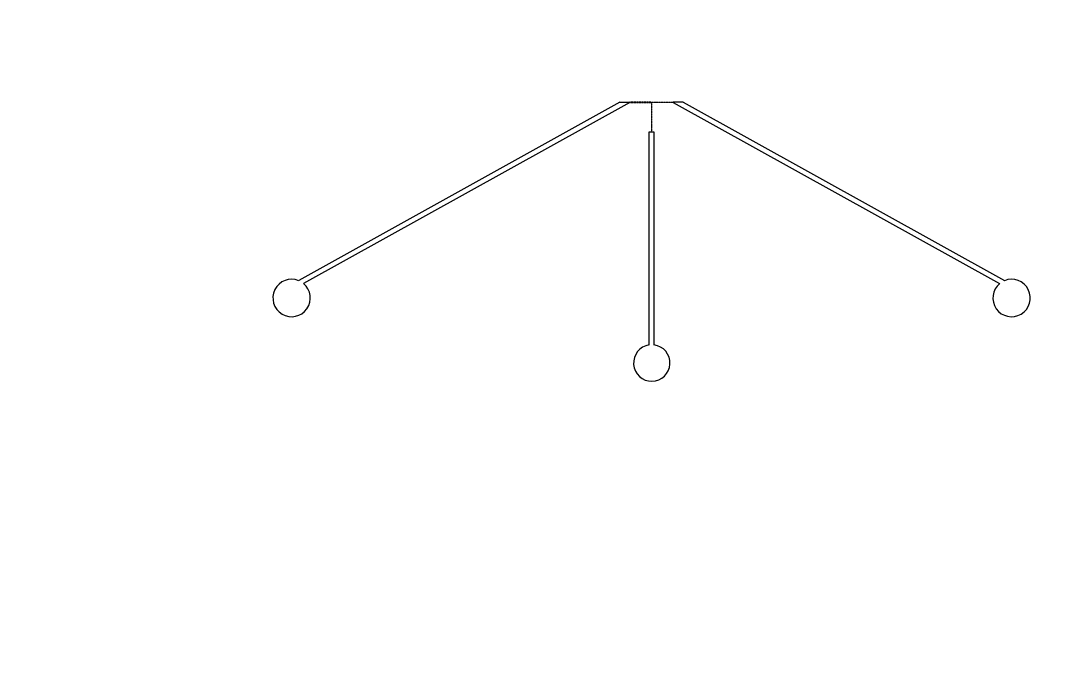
# Model space of a CAD drawing. Header units: inches. Extents: x 0 to 114300, y 0 to 114300.
# Drawn here: x 38167 to 48880, y 90341 to 96994 of the extents above; entities that cross this region are included whole.
import ezdxf

# ---------------------------------------------------------------- set-up
doc = ezdxf.new("R2010")
doc.units = ezdxf.units.IN
doc.header["$MEASUREMENT"] = 0

# ---------------------------------------------------------------- blocks, each defined once
blk = doc.blocks.new('*U96')
for p, q in [((-330, 1453), (-3678, -405)), ((-226, 1450), (-3628, -435)), ((-330, 1453), (-226, 1453)), ((-223, 1453), (-226, 1453)), ((-226, 1450), (-223, 1450)), ((-223, 1450), (-223, 1453)), ((223, 1450), (223, 1453)), ((223, 1453), (226, 1453)), ((226, 1450), (223, 1450)), ((330, 1453), (226, 1453)), ((226, 1450), (3628, -435)), ((330, 1453), (3678, -405))]:
    blk.add_line(p, q)
for points in [[(-219, 1450), (-219, 1453), (-222, 1453), (-222, 1450)], [(-215, 1450), (-215, 1453), (-218, 1453), (-218, 1450)], [(-211, 1450), (-211, 1453), (-214, 1453), (-214, 1450)], [(-207, 1450), (-207, 1453), (-210, 1453), (-210, 1450)], [(-203, 1450), (-203, 1453), (-206, 1453), (-206, 1450)], [(-199, 1450), (-199, 1453), (-202, 1453), (-202, 1450)], [(-195, 1450), (-195, 1453), (-198, 1453), (-198, 1450)], [(-191, 1450), (-191, 1453), (-194, 1453), (-194, 1450)], [(-187, 1450), (-187, 1453), (-190, 1453), (-190, 1450)], [(-183, 1450), (-183, 1453), (-186, 1453), (-186, 1450)], [(-179, 1450), (-179, 1453), (-182, 1453), (-182, 1450)], [(-175, 1450), (-175, 1453), (-178, 1453), (-178, 1450)], [(-171, 1450), (-171, 1453), (-174, 1453), (-174, 1450)], [(-167, 1450), (-167, 1453), (-170, 1453), (-170, 1450)], [(-163, 1450), (-163, 1453), (-166, 1453), (-166, 1450)], [(-159, 1450), (-159, 1453), (-162, 1453), (-162, 1450)], [(-155, 1450), (-155, 1453), (-158, 1453), (-158, 1450)], [(-151, 1450), (-151, 1453), (-154, 1453), (-154, 1450)], [(-147, 1450), (-147, 1453), (-150, 1453), (-150, 1450)], [(-143, 1450), (-143, 1453), (-146, 1453), (-146, 1450)], [(-139, 1450), (-139, 1453), (-142, 1453), (-142, 1450)], [(-135, 1450), (-135, 1453), (-138, 1453), (-138, 1450)], [(-131, 1450), (-131, 1453), (-134, 1453), (-134, 1450)], [(-127, 1450), (-127, 1453), (-130, 1453), (-130, 1450)], [(-123, 1450), (-123, 1453), (-126, 1453), (-126, 1450)], [(-119, 1450), (-119, 1453), (-122, 1453), (-122, 1450)], [(-115, 1450), (-115, 1453), (-118, 1453), (-118, 1450)], [(-111, 1450), (-111, 1453), (-114, 1453), (-114, 1450)], [(-107, 1450), (-107, 1453), (-110, 1453), (-110, 1450)], [(-103, 1450), (-103, 1453), (-106, 1453), (-106, 1450)], [(-99, 1450), (-99, 1453), (-102, 1453), (-102, 1450)], [(-95, 1450), (-95, 1453), (-98, 1453), (-98, 1450)], [(-91, 1450), (-91, 1453), (-94, 1453), (-94, 1450)], [(-87, 1450), (-87, 1453), (-90, 1453), (-90, 1450)], [(-83, 1450), (-83, 1453), (-86, 1453), (-86, 1450)], [(-79, 1450), (-79, 1453), (-82, 1453), (-82, 1450)], [(-75, 1450), (-75, 1453), (-78, 1453), (-78, 1450)], [(-71, 1450), (-71, 1453), (-74, 1453), (-74, 1450)], [(-67, 1450), (-67, 1453), (-70, 1453), (-70, 1450)], [(-63, 1450), (-63, 1453), (-66, 1453), (-66, 1450)], [(-59, 1450), (-59, 1453), (-62, 1453), (-62, 1450)], [(-55, 1450), (-55, 1453), (-58, 1453), (-58, 1450)], [(-51, 1450), (-51, 1453), (-54, 1453), (-54, 1450)], [(-47, 1450), (-47, 1453), (-50, 1453), (-50, 1450)], [(-43, 1450), (-43, 1453), (-46, 1453), (-46, 1450)], [(-39, 1450), (-39, 1453), (-42, 1453), (-42, 1450)], [(-35, 1450), (-35, 1453), (-38, 1453), (-38, 1450)], [(-31, 1450), (-31, 1453), (-34, 1453), (-34, 1450)], [(-27, 1450), (-27, 1453), (-30, 1453), (-30, 1450)], [(-23, 1450), (-23, 1453), (-26, 1453), (-26, 1450)], [(-19, 1450), (-19, 1453), (-22, 1453), (-22, 1450)], [(-15, 1450), (-15, 1453), (-18, 1453), (-18, 1450)], [(-11, 1450), (-11, 1453), (-14, 1453), (-14, 1450)], [(-7, 1450), (-7, 1453), (-10, 1453), (-10, 1450)], [(-3, 1450), (-3, 1453), (-6, 1453), (-6, 1450)], [(1, 1449), (-2, 1449), (-2, 1446), (1, 1446)], [(1, 1445), (-2, 1445), (-2, 1442), (1, 1442)], [(1, 1441), (-2, 1441), (-2, 1438), (1, 1438)], [(1, 1437), (-2, 1437), (-2, 1434), (1, 1434)], [(1, 1433), (-2, 1433), (-2, 1430), (1, 1430)], [(1, 1429), (-2, 1429), (-2, 1426), (1, 1426)], [(1, 1425), (-2, 1425), (-2, 1422), (1, 1422)], [(1, 1421), (-2, 1421), (-2, 1418), (1, 1418)], [(1, 1417), (-2, 1417), (-2, 1414), (1, 1414)], [(1, 1413), (-2, 1413), (-2, 1410), (1, 1410)], [(1, 1409), (-2, 1409), (-2, 1406), (1, 1406)], [(1, 1405), (-2, 1405), (-2, 1402), (1, 1402)], [(1, 1401), (-2, 1401), (-2, 1398), (1, 1398)], [(1, 1397), (-2, 1397), (-2, 1394), (1, 1394)], [(-2, 1450), (-2, 1453), (1, 1453), (1, 1450)], [(3, 1450), (3, 1453), (6, 1453), (6, 1450)], [(7, 1450), (7, 1453), (10, 1453), (10, 1450)], [(11, 1450), (11, 1453), (14, 1453), (14, 1450)], [(15, 1450), (15, 1453), (18, 1453), (18, 1450)], [(19, 1450), (19, 1453), (22, 1453), (22, 1450)], [(23, 1450), (23, 1453), (26, 1453), (26, 1450)], [(27, 1450), (27, 1453), (30, 1453), (30, 1450)], [(31, 1450), (31, 1453), (34, 1453), (34, 1450)], [(35, 1450), (35, 1453), (38, 1453), (38, 1450)], [(39, 1450), (39, 1453), (42, 1453), (42, 1450)], [(43, 1450), (43, 1453), (46, 1453), (46, 1450)], [(47, 1450), (47, 1453), (50, 1453), (50, 1450)], [(51, 1450), (51, 1453), (54, 1453), (54, 1450)], [(55, 1450), (55, 1453), (58, 1453), (58, 1450)], [(59, 1450), (59, 1453), (62, 1453), (62, 1450)], [(63, 1450), (63, 1453), (66, 1453), (66, 1450)], [(67, 1450), (67, 1453), (70, 1453), (70, 1450)], [(71, 1450), (71, 1453), (74, 1453), (74, 1450)], [(75, 1450), (75, 1453), (78, 1453), (78, 1450)], [(79, 1450), (79, 1453), (82, 1453), (82, 1450)], [(83, 1450), (83, 1453), (86, 1453), (86, 1450)], [(87, 1450), (87, 1453), (90, 1453), (90, 1450)], [(91, 1450), (91, 1453), (94, 1453), (94, 1450)], [(95, 1450), (95, 1453), (98, 1453), (98, 1450)], [(99, 1450), (99, 1453), (102, 1453), (102, 1450)], [(103, 1450), (103, 1453), (106, 1453), (106, 1450)], [(107, 1450), (107, 1453), (110, 1453), (110, 1450)], [(111, 1450), (111, 1453), (114, 1453), (114, 1450)], [(115, 1450), (115, 1453), (118, 1453), (118, 1450)], [(119, 1450), (119, 1453), (122, 1453), (122, 1450)], [(123, 1450), (123, 1453), (126, 1453), (126, 1450)], [(127, 1450), (127, 1453), (130, 1453), (130, 1450)], [(131, 1450), (131, 1453), (134, 1453), (134, 1450)], [(135, 1450), (135, 1453), (138, 1453), (138, 1450)], [(139, 1450), (139, 1453), (142, 1453), (142, 1450)], [(143, 1450), (143, 1453), (146, 1453), (146, 1450)], [(147, 1450), (147, 1453), (150, 1453), (150, 1450)], [(151, 1450), (151, 1453), (154, 1453), (154, 1450)], [(155, 1450), (155, 1453), (158, 1453), (158, 1450)], [(159, 1450), (159, 1453), (162, 1453), (162, 1450)], [(163, 1450), (163, 1453), (166, 1453), (166, 1450)], [(167, 1450), (167, 1453), (170, 1453), (170, 1450)], [(171, 1450), (171, 1453), (174, 1453), (174, 1450)], [(175, 1450), (175, 1453), (178, 1453), (178, 1450)], [(179, 1450), (179, 1453), (182, 1453), (182, 1450)], [(183, 1450), (183, 1453), (186, 1453), (186, 1450)], [(187, 1450), (187, 1453), (190, 1453), (190, 1450)], [(191, 1450), (191, 1453), (194, 1453), (194, 1450)], [(195, 1450), (195, 1453), (198, 1453), (198, 1450)], [(199, 1450), (199, 1453), (202, 1453), (202, 1450)], [(203, 1450), (203, 1453), (206, 1453), (206, 1450)], [(207, 1450), (207, 1453), (210, 1453), (210, 1450)], [(211, 1450), (211, 1453), (214, 1453), (214, 1450)], [(215, 1450), (215, 1453), (218, 1453), (218, 1450)], [(219, 1450), (219, 1453), (222, 1453), (222, 1450)], [(1, 1393), (-2, 1393), (-2, 1390), (1, 1390)], [(1, 1389), (-2, 1389), (-2, 1386), (1, 1386)], [(1, 1385), (-2, 1385), (-2, 1382), (1, 1382)], [(1, 1381), (-2, 1381), (-2, 1378), (1, 1378)], [(1, 1377), (-2, 1377), (-2, 1374), (1, 1374)], [(1, 1373), (-2, 1373), (-2, 1370), (1, 1370)], [(1, 1369), (-2, 1369), (-2, 1366), (1, 1366)], [(1, 1365), (-2, 1365), (-2, 1362), (1, 1362)], [(1, 1361), (-2, 1361), (-2, 1358), (1, 1358)], [(1, 1357), (-2, 1357), (-2, 1354), (1, 1354)], [(1, 1353), (-2, 1353), (-2, 1350), (1, 1350)], [(1, 1349), (-2, 1349), (-2, 1346), (1, 1346)], [(1, 1345), (-2, 1345), (-2, 1342), (1, 1342)], [(1, 1341), (-2, 1341), (-2, 1338), (1, 1338)], [(1, 1337), (-2, 1337), (-2, 1334), (1, 1334)], [(1, 1333), (-2, 1333), (-2, 1330), (1, 1330)], [(1, 1329), (-2, 1329), (-2, 1326), (1, 1326)], [(1, 1325), (-2, 1325), (-2, 1322), (1, 1322)], [(1, 1321), (-2, 1321), (-2, 1318), (1, 1318)], [(1, 1317), (-2, 1317), (-2, 1314), (1, 1314)], [(1, 1313), (-2, 1313), (-2, 1310), (1, 1310)], [(1, 1309), (-2, 1309), (-2, 1306), (1, 1306)], [(1, 1305), (-2, 1305), (-2, 1302), (1, 1302)], [(1, 1301), (-2, 1301), (-2, 1298), (1, 1298)], [(1, 1297), (-2, 1297), (-2, 1294), (1, 1294)], [(1, 1293), (-2, 1293), (-2, 1290), (1, 1290)], [(1, 1289), (-2, 1289), (-2, 1286), (1, 1286)], [(1, 1285), (-2, 1285), (-2, 1282), (1, 1282)], [(1, 1281), (-2, 1281), (-2, 1278), (1, 1278)], [(1, 1277), (-2, 1277), (-2, 1274), (1, 1274)], [(1, 1273), (-2, 1273), (-2, 1270), (1, 1270)], [(1, 1269), (-2, 1269), (-2, 1266), (1, 1266)], [(1, 1265), (-2, 1265), (-2, 1262), (1, 1262)], [(1, 1261), (-2, 1261), (-2, 1258), (1, 1258)], [(1, 1257), (-2, 1257), (-2, 1254), (1, 1254)], [(1, 1253), (-2, 1253), (-2, 1250), (1, 1250)], [(1, 1249), (-2, 1249), (-2, 1246), (1, 1246)], [(1, 1245), (-2, 1245), (-2, 1242), (1, 1242)], [(1, 1241), (-2, 1241), (-2, 1238), (1, 1238)], [(1, 1237), (-2, 1237), (-2, 1234), (1, 1234)], [(1, 1233), (-2, 1233), (-2, 1230), (1, 1230)], [(1, 1229), (-2, 1229), (-2, 1226), (1, 1226)], [(1, 1225), (-2, 1225), (-2, 1222), (1, 1222)], [(1, 1221), (-2, 1221), (-2, 1218), (1, 1218)], [(1, 1217), (-2, 1217), (-2, 1214), (1, 1214)], [(1, 1213), (-2, 1213), (-2, 1210), (1, 1210)], [(1, 1209), (-2, 1209), (-2, 1206), (1, 1206)], [(1, 1205), (-2, 1205), (-2, 1202), (1, 1202)], [(1, 1201), (-2, 1201), (-2, 1198), (1, 1198)], [(1, 1197), (-2, 1197), (-2, 1194), (1, 1194)], [(1, 1193), (-2, 1193), (-2, 1190), (1, 1190)], [(1, 1189), (-2, 1189), (-2, 1186), (1, 1186)], [(1, 1185), (-2, 1185), (-2, 1182), (1, 1182)], [(1, 1181), (-2, 1181), (-2, 1178), (1, 1178)], [(1, 1177), (-2, 1177), (-2, 1174), (1, 1174)], [(1, 1173), (-2, 1173), (-2, 1170), (1, 1170)], [(1, 1169), (-2, 1169), (-2, 1166), (1, 1166)], [(1, 1165), (-2, 1165), (-2, 1162), (1, 1162)], [(1, 1161), (-2, 1161), (-2, 1158), (1, 1158)], [(1, 1157), (-2, 1157), (-2, 1154), (1, 1154)], [(1, 1153), (-2, 1153), (-2, 1150), (1, 1150)]]:
    blk.add_lwpolyline(points, close=True)
for points in [[(-25, -1075), (-25, 1146), (-2, 1146)], [(1, 1146), (1, 1149), (-2, 1149), (-2, 1146)], [(1, 1146), (25, 1146), (25, -1074)]]:
    blk.add_lwpolyline(points)
for centre, radius, start, end in [((-3752, -586), 195, 67.7517, 50.6835), ((3752, -586), 195, 129.3165, 112.2483), ((2, -1263), 190, 98.2021, 83.0795)]:
    blk.add_arc(centre, radius, start, end)
blk = doc.blocks.new('*U106')
at = {"color": 0, "linetype": 'ByBlock', "lineweight": -2, "transparency": 16777216}
blk.add_blockref('*U96', (12000, 0), dxfattribs=at)

msp = doc.modelspace()

# ---------------------------------------------------------------- hatches: boundary and pattern name
h = msp.add_hatch()
h.set_pattern_fill('ANSI31', color=256, scale=100)
h.set_pattern_definition([(45, (-3636.992, -6350), (-8.8388348, 8.8388348), [])])
h.paths.add_polyline_path([(114300, 0), (0, 0), (0, 114300), (114300, 114300)])
edge = h.paths.add_edge_path(flags=16)
edge.add_arc((57150, 57150), 50800, 288.3584, 529.7953, ccw=False)
edge.add_line((73150, 8935), (41150, 8935))
edge.add_arc((57150, 57150), 50800, 190.2047, 251.6416, ccw=False)
edge.add_arc((57150, 57150), 50800, 169.7953, 190.2047, ccw=False)

# ---------------------------------------------------------------- block references
msp.add_blockref('*U106', (32744, 94691))

doc.saveas('drawing.dxf')
